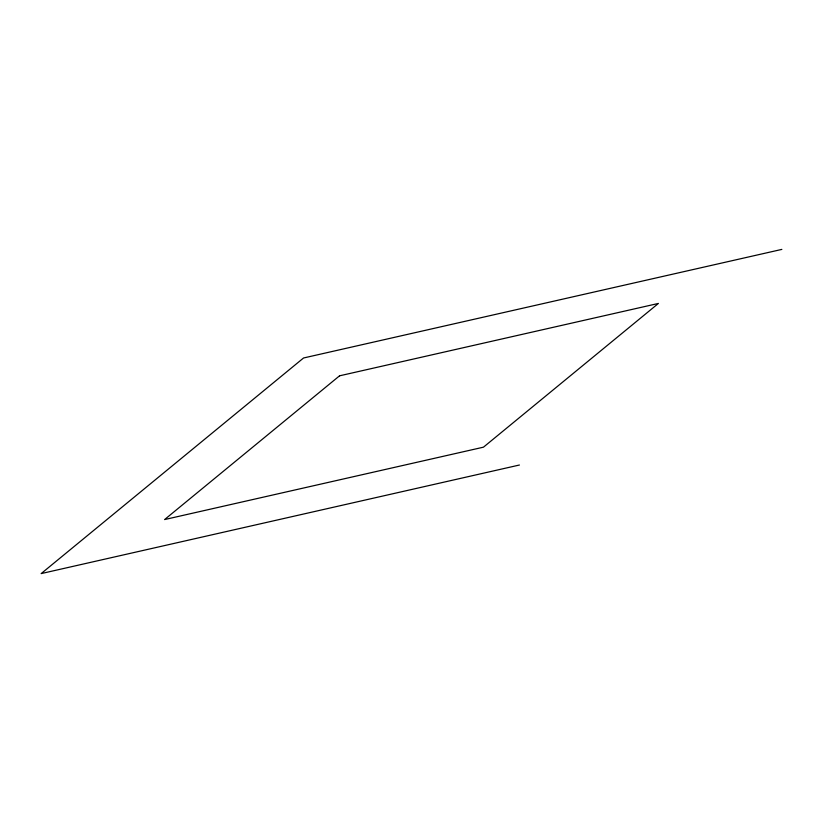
<?xml version="1.0" encoding="UTF-8"?>
<svg xmlns="http://www.w3.org/2000/svg" width="823" height="823" viewBox="0 0 823 823"><rect width="100%" height="100%" fill="white"/><g stroke="black" fill="none" stroke-linecap="round" stroke-linejoin="round"><path stroke-width="1.23" d="M781.85 249.4L303.564 357.984L41.15 573.6L519.436 465.016M339.539 375.823L164.6 519.56L483.461 447.177L658.4 303.44L339.539 375.823"/></g></svg>
